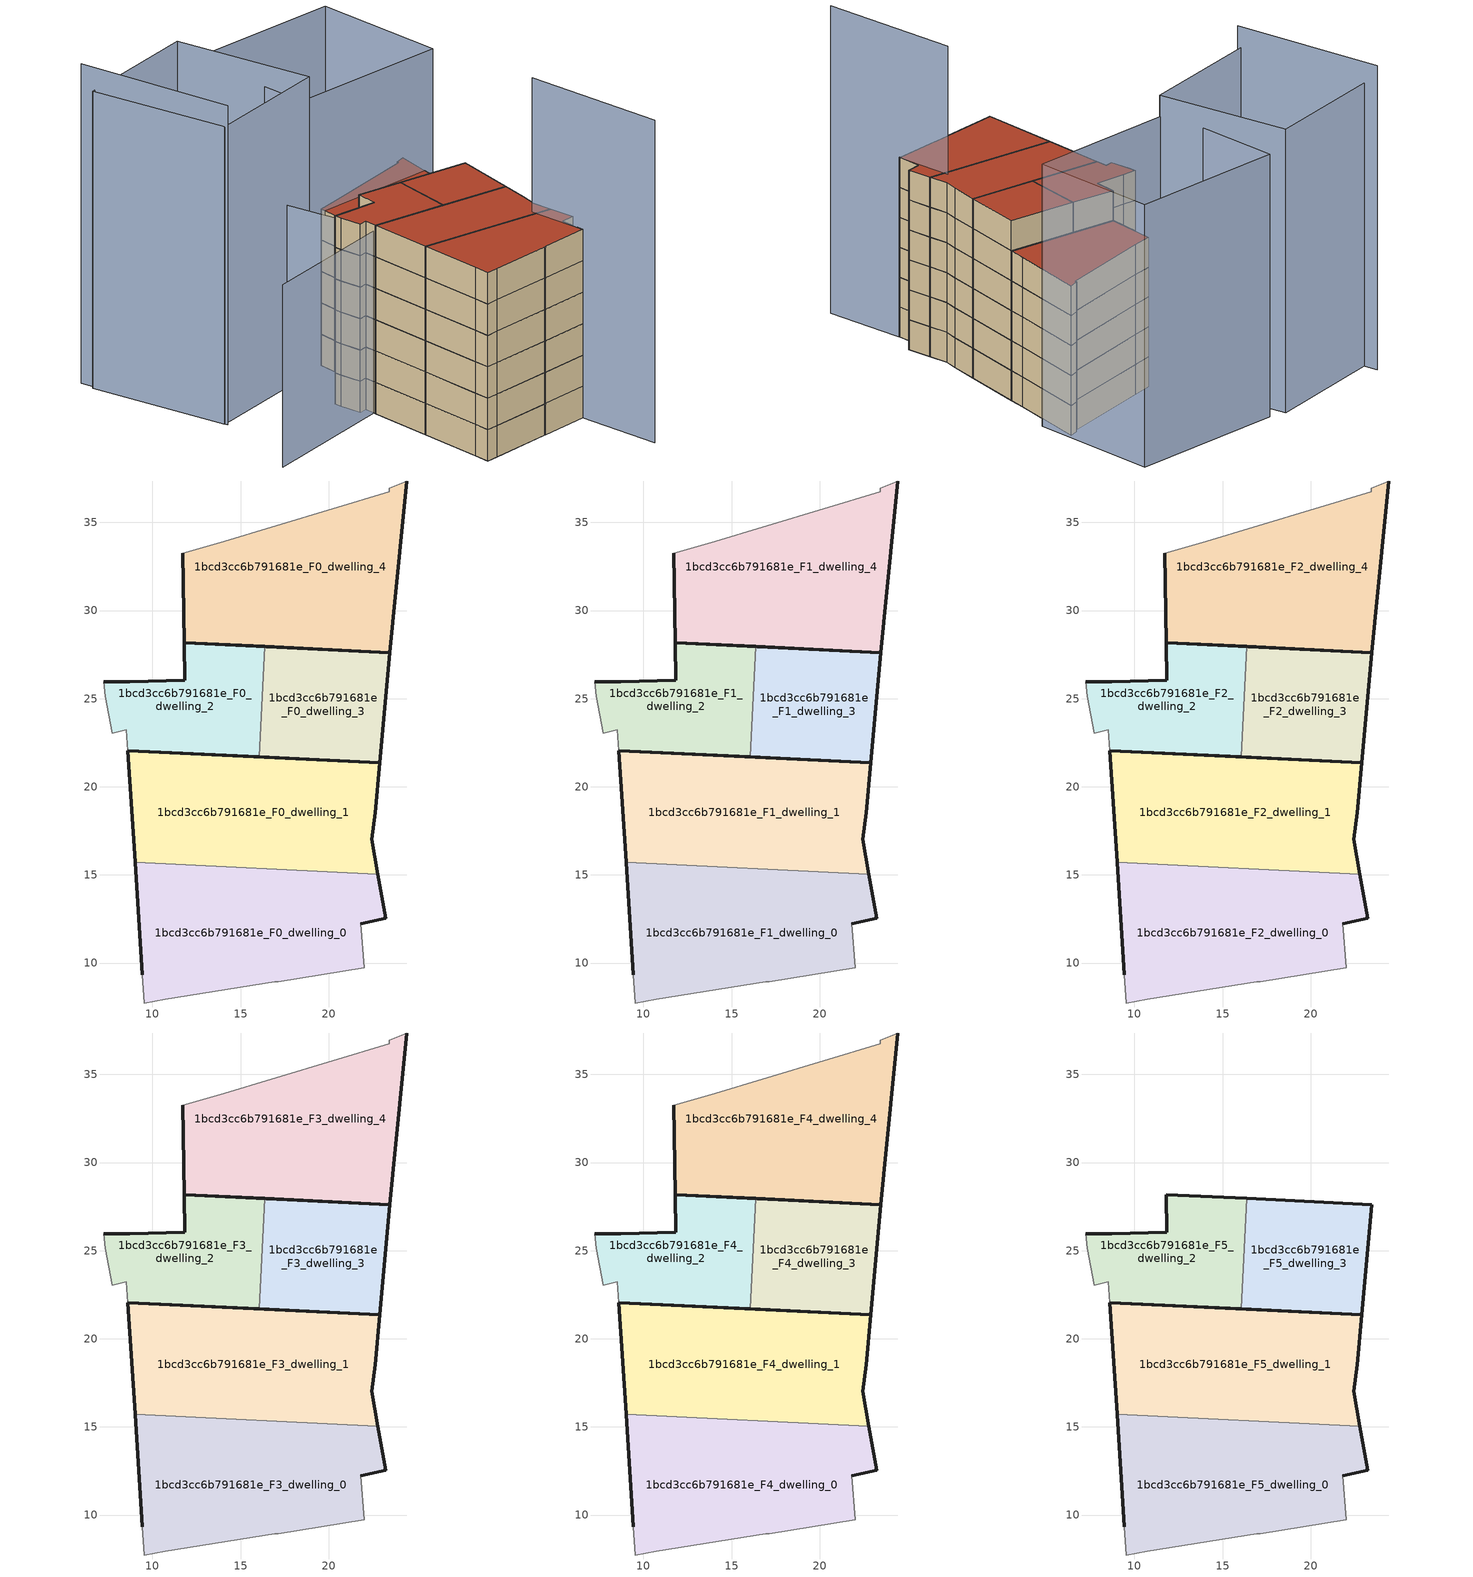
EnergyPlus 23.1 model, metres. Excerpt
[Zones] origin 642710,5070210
1bcd3cc6b791681e_F0_dwelling_0
 floor ground (EU_floor_Construction): 22.03,9.73 21.83,12.23 23.23,12.53 22.79,15.05 9.01,15.72 9.43,9.33 9.52,7.73 10.72,7.93 16.93,8.93 17.13,8.93 z0
 wall outside (EU_wall_Construction): 9.43,9.33 9.01,15.72 / 22.79,15.05 23.23,12.53 21.83,12.23 z0:3
 wall adiabatic (EU_wall_Construction): 21.83,12.23 22.03,9.73 17.13,8.93 16.93,8.93 10.72,7.93 9.52,7.73 9.43,9.33 z0:3
 wall to 1bcd3cc6b791681e_F0_dwelling_1 (EU_wall_Construction): 9.01,15.72 22.79,15.05 z0:3
1bcd3cc6b791681e_F0_dwelling_1
 floor ground (EU_floor_Construction): 22.79,15.05 22.44,17.04 22.64,18.54 22.9,21.36 8.6,22.06 9.01,15.72 z0
 wall outside (EU_wall_Construction): 9.01,15.72 8.6,22.06 22.9,21.36 22.64,18.54 22.44,17.04 22.79,15.05 z0:3
1bcd3cc6b791681e_F0_dwelling_2
 floor ground (EU_floor_Construction): 16.06,21.7 16.37,27.96 11.8,28.18 11.83,26.05 8.73,25.95 7.23,25.95 7.33,25.15 7.73,23.04 8.53,23.25 8.6,22.06 z0
 wall outside (EU_wall_Construction): 7.23,25.95 8.73,25.95 11.83,26.05 11.8,28.18 16.37,27.96 / 16.06,21.7 8.6,22.06 z0:3
 wall adiabatic (EU_wall_Construction): 8.6,22.06 8.53,23.25 7.73,23.04 7.33,25.15 7.23,25.95 z0:3
 wall to 1bcd3cc6b791681e_F0_dwelling_3 (EU_wall_Construction): 16.37,27.96 16.06,21.7 z0:3
1bcd3cc6b791681e_F0_dwelling_3
 floor ground (EU_floor_Construction): 22.9,21.36 23.48,27.62 16.37,27.96 16.06,21.7 z0
 wall outside (EU_wall_Construction): 16.37,27.96 23.48,27.62 22.9,21.36 16.06,21.7 z0:3
1bcd3cc6b791681e_F0_dwelling_4
 floor ground (EU_floor_Construction): 23.48,27.62 23.64,29.35 24.44,37.35 23.44,36.95 23.44,36.75 13.83,33.85 11.73,33.25 11.8,28.18 z0
 wall outside (EU_wall_Construction): 24.44,37.35 23.64,29.35 23.48,27.62 11.8,28.18 11.73,33.25 z0:3
 wall adiabatic (EU_wall_Construction): 11.73,33.25 13.83,33.85 23.44,36.75 23.44,36.95 24.44,37.35 z0:3
1bcd3cc6b791681e_F1_dwelling_0
 floor to 1bcd3cc6b791681e_F0_dwelling_0 (EU_floor_Construction): 22.03,9.73 21.83,12.23 23.23,12.53 22.79,15.05 9.01,15.72 9.42,9.33 9.52,7.73 10.72,7.93 16.93,8.93 17.13,8.93 z3
 wall outside (EU_wall_Construction): 9.43,9.33 9.01,15.72 / 22.79,15.05 23.23,12.53 21.83,12.23 z3:6
 wall adiabatic (EU_wall_Construction): 21.83,12.23 22.03,9.73 17.13,8.93 16.93,8.93 10.72,7.93 9.52,7.73 9.43,9.33 z3:6
 wall to 1bcd3cc6b791681e_F1_dwelling_1 (EU_wall_Construction): 9.01,15.72 22.79,15.05 z3:6
1bcd3cc6b791681e_F1_dwelling_1
 floor to 1bcd3cc6b791681e_F0_dwelling_1 (EU_floor_Construction): 22.79,15.05 22.44,17.04 22.64,18.54 22.9,21.36 8.6,22.06 9.01,15.72 z3
 wall outside (EU_wall_Construction): 9.01,15.72 8.6,22.06 22.9,21.36 22.64,18.54 22.44,17.04 22.79,15.05 z3:6
1bcd3cc6b791681e_F1_dwelling_2
 floor to 1bcd3cc6b791681e_F0_dwelling_2 (EU_floor_Construction): 16.06,21.7 16.37,27.96 11.8,28.18 11.83,26.05 8.73,25.95 7.23,25.95 7.33,25.15 7.73,23.04 8.53,23.25 8.6,22.06 z3
 wall outside (EU_wall_Construction): 7.23,25.95 8.73,25.95 11.83,26.05 11.8,28.18 16.37,27.96 / 16.06,21.7 8.6,22.06 z3:6
 wall adiabatic (EU_wall_Construction): 8.6,22.06 8.53,23.25 7.73,23.04 7.33,25.15 7.23,25.95 z3:6
 wall to 1bcd3cc6b791681e_F1_dwelling_3 (EU_wall_Construction): 16.37,27.96 16.06,21.7 z3:6
1bcd3cc6b791681e_F1_dwelling_3
 floor to 1bcd3cc6b791681e_F0_dwelling_3 (EU_floor_Construction): 22.9,21.36 23.48,27.62 16.37,27.96 16.06,21.7 z3
 wall outside (EU_wall_Construction): 16.37,27.96 23.48,27.62 22.9,21.36 16.06,21.7 z3:6
1bcd3cc6b791681e_F1_dwelling_4
 floor to 1bcd3cc6b791681e_F0_dwelling_4 (EU_floor_Construction): 23.48,27.62 23.64,29.35 24.44,37.35 23.44,36.95 23.44,36.75 13.83,33.85 11.73,33.25 11.8,28.18 z3
 wall outside (EU_wall_Construction): 24.44,37.35 23.64,29.35 23.48,27.62 11.8,28.18 11.73,33.25 z3:6
 wall adiabatic (EU_wall_Construction): 11.73,33.25 13.83,33.85 23.44,36.75 23.44,36.95 24.44,37.35 z3:6
1bcd3cc6b791681e_F2_dwelling_0
 floor to 1bcd3cc6b791681e_F1_dwelling_0 (EU_floor_Construction): 22.03,9.73 21.83,12.23 23.23,12.53 22.79,15.05 9.01,15.72 9.42,9.33 9.52,7.73 10.72,7.93 16.93,8.93 17.13,8.93 z6
 wall outside (EU_wall_Construction): 9.43,9.33 9.01,15.72 / 22.79,15.05 23.23,12.53 21.83,12.23 z6:9
 wall adiabatic (EU_wall_Construction): 21.83,12.23 22.03,9.73 17.13,8.93 16.93,8.93 10.72,7.93 9.52,7.73 9.43,9.33 z6:9
 wall to 1bcd3cc6b791681e_F2_dwelling_1 (EU_wall_Construction): 9.01,15.72 22.79,15.05 z6:9
1bcd3cc6b791681e_F2_dwelling_1
 floor to 1bcd3cc6b791681e_F1_dwelling_1 (EU_floor_Construction): 22.79,15.05 22.44,17.04 22.64,18.54 22.9,21.36 8.6,22.06 9.01,15.72 z6
 wall outside (EU_wall_Construction): 9.01,15.72 8.6,22.06 22.9,21.36 22.64,18.54 22.44,17.04 22.79,15.05 z6:9
1bcd3cc6b791681e_F2_dwelling_2
 floor to 1bcd3cc6b791681e_F1_dwelling_2 (EU_floor_Construction): 16.06,21.7 16.37,27.96 11.8,28.18 11.83,26.05 8.73,25.95 7.23,25.95 7.33,25.15 7.73,23.04 8.53,23.25 8.6,22.06 z6
 wall outside (EU_wall_Construction): 7.23,25.95 8.73,25.95 11.83,26.05 11.8,28.18 16.37,27.96 / 16.06,21.7 8.6,22.06 z6:9
 wall adiabatic (EU_wall_Construction): 8.6,22.06 8.53,23.25 7.73,23.04 7.33,25.15 7.23,25.95 z6:9
 wall to 1bcd3cc6b791681e_F2_dwelling_3 (EU_wall_Construction): 16.37,27.96 16.06,21.7 z6:9
1bcd3cc6b791681e_F2_dwelling_3
 floor to 1bcd3cc6b791681e_F1_dwelling_3 (EU_floor_Construction): 22.9,21.36 23.48,27.62 16.37,27.96 16.06,21.7 z6
 wall outside (EU_wall_Construction): 16.37,27.96 23.48,27.62 22.9,21.36 16.06,21.7 z6:9
1bcd3cc6b791681e_F2_dwelling_4
 floor to 1bcd3cc6b791681e_F1_dwelling_4 (EU_floor_Construction): 23.48,27.62 23.64,29.35 24.44,37.35 23.44,36.95 23.44,36.75 13.83,33.85 11.73,33.25 11.8,28.18 z6
 wall outside (EU_wall_Construction): 24.44,37.35 23.64,29.35 23.48,27.62 11.8,28.18 11.73,33.25 z6:9
 wall adiabatic (EU_wall_Construction): 11.73,33.25 13.83,33.85 23.44,36.75 23.44,36.95 24.44,37.35 z6:9
1bcd3cc6b791681e_F3_dwelling_0
 floor to 1bcd3cc6b791681e_F2_dwelling_0 (EU_floor_Construction): 22.03,9.73 21.83,12.23 23.23,12.53 22.79,15.05 9.01,15.72 9.42,9.33 9.52,7.73 10.72,7.93 16.93,8.93 17.13,8.93 z9
 wall outside (EU_wall_Construction): 9.43,9.33 9.01,15.72 / 22.79,15.05 23.23,12.53 21.83,12.23 z9:12
 wall adiabatic (EU_wall_Construction): 21.83,12.23 22.03,9.73 17.13,8.93 16.93,8.93 10.72,7.93 9.52,7.73 9.43,9.33 z9:12
 wall to 1bcd3cc6b791681e_F3_dwelling_1 (EU_wall_Construction): 9.01,15.72 22.79,15.05 z9:12
1bcd3cc6b791681e_F3_dwelling_1
 floor to 1bcd3cc6b791681e_F2_dwelling_1 (EU_floor_Construction): 22.79,15.05 22.44,17.04 22.64,18.54 22.9,21.36 8.6,22.06 9.01,15.72 z9
 wall outside (EU_wall_Construction): 9.01,15.72 8.6,22.06 22.9,21.36 22.64,18.54 22.44,17.04 22.79,15.05 z9:12
1bcd3cc6b791681e_F3_dwelling_2
 floor to 1bcd3cc6b791681e_F2_dwelling_2 (EU_floor_Construction): 16.06,21.7 16.37,27.96 11.8,28.18 11.83,26.05 8.73,25.95 7.23,25.95 7.33,25.15 7.73,23.04 8.53,23.25 8.6,22.06 z9
 wall outside (EU_wall_Construction): 7.23,25.95 8.73,25.95 11.83,26.05 11.8,28.18 16.37,27.96 / 16.06,21.7 8.6,22.06 z9:12
 wall adiabatic (EU_wall_Construction): 8.6,22.06 8.53,23.25 7.73,23.04 7.33,25.15 7.23,25.95 z9:12
 wall to 1bcd3cc6b791681e_F3_dwelling_3 (EU_wall_Construction): 16.37,27.96 16.06,21.7 z9:12
1bcd3cc6b791681e_F3_dwelling_3
 floor to 1bcd3cc6b791681e_F2_dwelling_3 (EU_floor_Construction): 22.9,21.36 23.48,27.62 16.37,27.96 16.06,21.7 z9
 wall outside (EU_wall_Construction): 16.37,27.96 23.48,27.62 22.9,21.36 16.06,21.7 z9:12
1bcd3cc6b791681e_F3_dwelling_4
 floor to 1bcd3cc6b791681e_F2_dwelling_4 (EU_floor_Construction): 23.48,27.62 23.64,29.35 24.44,37.35 23.44,36.95 23.44,36.75 13.83,33.85 11.73,33.25 11.8,28.18 z9
 wall outside (EU_wall_Construction): 24.44,37.35 23.64,29.35 23.48,27.62 11.8,28.18 11.73,33.25 z9:12
 wall adiabatic (EU_wall_Construction): 11.73,33.25 13.83,33.85 23.44,36.75 23.44,36.95 24.44,37.35 z9:12
1bcd3cc6b791681e_F4_dwelling_0
 floor to 1bcd3cc6b791681e_F3_dwelling_0 (EU_floor_Construction): 22.03,9.73 21.83,12.23 23.23,12.53 22.79,15.05 9.01,15.72 9.42,9.33 9.52,7.73 10.72,7.93 16.93,8.93 17.13,8.93 z12
 wall outside (EU_wall_Construction): 9.43,9.33 9.01,15.72 / 22.79,15.05 23.23,12.53 21.83,12.23 z12:15
 wall adiabatic (EU_wall_Construction): 21.83,12.23 22.03,9.73 17.13,8.93 16.93,8.93 10.72,7.93 9.52,7.73 9.43,9.33 z12:15
 wall to 1bcd3cc6b791681e_F4_dwelling_1 (EU_wall_Construction): 9.01,15.72 22.79,15.05 z12:15
1bcd3cc6b791681e_F4_dwelling_1
 floor to 1bcd3cc6b791681e_F3_dwelling_1 (EU_floor_Construction): 22.79,15.05 22.44,17.04 22.64,18.54 22.9,21.36 8.6,22.06 9.01,15.72 z12
 wall outside (EU_wall_Construction): 9.01,15.72 8.6,22.06 22.9,21.36 22.64,18.54 22.44,17.04 22.79,15.05 z12:15
1bcd3cc6b791681e_F4_dwelling_2
 floor to 1bcd3cc6b791681e_F3_dwelling_2 (EU_floor_Construction): 16.06,21.7 16.37,27.96 11.8,28.18 11.83,26.05 8.73,25.95 7.23,25.95 7.33,25.15 7.73,23.04 8.53,23.25 8.6,22.06 z12
 wall outside (EU_wall_Construction): 7.23,25.95 8.73,25.95 11.83,26.05 11.8,28.18 16.37,27.96 / 16.06,21.7 8.6,22.06 z12:15
 wall adiabatic (EU_wall_Construction): 8.6,22.06 8.53,23.25 7.73,23.04 7.33,25.15 7.23,25.95 z12:15
 wall to 1bcd3cc6b791681e_F4_dwelling_3 (EU_wall_Construction): 16.37,27.96 16.06,21.7 z12:15
1bcd3cc6b791681e_F4_dwelling_3
 floor to 1bcd3cc6b791681e_F3_dwelling_3 (EU_floor_Construction): 22.9,21.36 23.48,27.62 16.37,27.96 16.06,21.7 z12
 wall outside (EU_wall_Construction): 16.37,27.96 23.48,27.62 22.9,21.36 16.06,21.7 z12:15
1bcd3cc6b791681e_F4_dwelling_4
 floor to 1bcd3cc6b791681e_F3_dwelling_4 (EU_floor_Construction): 23.48,27.62 23.64,29.35 24.44,37.35 23.44,36.95 23.44,36.75 13.83,33.85 11.73,33.25 11.8,28.18 z12
 wall outside (EU_wall_Construction): 24.44,37.35 23.64,29.35 23.48,27.62 11.8,28.18 11.73,33.25 z12:15
 wall adiabatic (EU_wall_Construction): 11.73,33.25 13.83,33.85 23.44,36.75 23.44,36.95 24.44,37.35 z12:15
 roof outside (EU_roof_Construction): 24.44,37.35 23.64,29.35 23.48,27.62 11.8,28.18 11.73,33.25 13.83,33.85 23.44,36.75 23.44,36.95 z15
1bcd3cc6b791681e_F5_dwelling_0
 floor to 1bcd3cc6b791681e_F4_dwelling_0 (EU_floor_Construction): 22.03,9.73 21.83,12.23 23.23,12.53 22.79,15.05 9.01,15.72 9.42,9.33 9.52,7.73 10.72,7.93 16.93,8.93 17.13,8.93 z15
 wall outside (EU_wall_Construction): 9.43,9.33 9.01,15.72 / 22.79,15.05 23.23,12.53 21.83,12.23 z15:18
 wall adiabatic (EU_wall_Construction): 21.83,12.23 22.03,9.73 17.13,8.93 16.93,8.93 10.72,7.93 9.52,7.73 9.43,9.33 z15:18
 wall to 1bcd3cc6b791681e_F5_dwelling_1 (EU_wall_Construction): 9.01,15.72 22.79,15.05 z15:18
 roof outside (EU_roof_Construction): 22.79,15.05 23.23,12.53 21.83,12.23 22.03,9.73 17.13,8.93 16.93,8.93 10.72,7.93 9.52,7.73 9.43,9.33 9.01,15.72 z18
1bcd3cc6b791681e_F5_dwelling_1
 floor to 1bcd3cc6b791681e_F4_dwelling_1 (EU_floor_Construction): 22.79,15.05 22.44,17.04 22.64,18.54 22.9,21.36 8.6,22.06 9.01,15.72 z15
 wall outside (EU_wall_Construction): 9.01,15.72 8.6,22.06 22.9,21.36 22.64,18.54 22.44,17.04 22.79,15.05 z15:18
 roof outside (EU_roof_Construction): 22.9,21.36 22.64,18.54 22.44,17.04 22.79,15.05 9.01,15.72 8.6,22.06 z18
1bcd3cc6b791681e_F5_dwelling_2
 floor to 1bcd3cc6b791681e_F4_dwelling_2 (EU_floor_Construction): 16.06,21.7 16.37,27.96 11.8,28.18 11.83,26.05 8.73,25.95 7.23,25.95 7.33,25.15 7.73,23.04 8.53,23.25 8.6,22.06 z15
 wall outside (EU_wall_Construction): 7.23,25.95 8.73,25.95 11.83,26.05 11.8,28.18 16.37,27.96 / 16.06,21.7 8.6,22.06 z15:18
 wall adiabatic (EU_wall_Construction): 8.6,22.06 8.53,23.25 7.73,23.04 7.33,25.15 7.23,25.95 z15:18
 wall to 1bcd3cc6b791681e_F5_dwelling_3 (EU_wall_Construction): 16.37,27.96 16.06,21.7 z15:18
 roof outside (EU_roof_Construction): 16.37,27.96 16.06,21.7 8.6,22.06 8.53,23.25 7.73,23.04 7.33,25.15 7.23,25.95 8.73,25.95 11.83,26.05 11.8,28.18 z18
1bcd3cc6b791681e_F5_dwelling_3
 floor to 1bcd3cc6b791681e_F4_dwelling_3 (EU_floor_Construction): 22.9,21.36 23.48,27.62 16.37,27.96 16.06,21.7 z15
 wall outside (EU_wall_Construction): 16.37,27.96 23.48,27.62 22.9,21.36 16.06,21.7 z15:18
 roof outside (EU_roof_Construction): 23.48,27.62 22.9,21.36 16.06,21.7 16.37,27.96 z18
shading: 21.08,15.55 23.38,1.51 z0:30.8; 6.33,31.65 9.05,22.41 / 9.05,22.41 -5.1,18.24 z0:17.4; -6.91,43.68 -2.89,28.41 z0:30.5; -2.98,28.75 -6.88,42.16 / -6.88,42.16 5.87,45.87 / 5.87,45.87 9.77,32.46 / 9.77,32.46 -2.98,28.75 z0:28.4; 7.59,45.68 23.84,47.26 / 23.84,47.26 25.13,34.01 / 25.13,34.01 8.88,32.44 / 8.88,32.44 7.59,45.68 z0:26.3
[Building]
EU S2 Campaign: North Axis=0; Terrain=City; Solar Distribution=FullExterior
[Site:Location]
Lyon-Bron: Latitude=45.75; Longitude=5; Time Zone=1; Elevation=198
[SizingPeriod:WeatherFileDays]
AnnualSizingPeriod: Begin Month=1; Begin Day of Month=1; End Month=12; End Day of Month=31; Day of Week for Start Day=Monday; Use Weather File Daylight Saving Period=No; Use Weather File Rain and Snow Indicators=No
[MATERIAL]
EU_InternalMass_Material: Roughness=MediumRough; Thickness=0.1; Conductivity=1; Density=1800; Specific Heat=900; Thermal Absorptance=0.9; Solar Absorptance=0.7; Visible Absorptance=0.7
[MATERIAL:NOMASS] Roughness=MediumRough; Thermal Absorptance=0.9; Solar Absorptance=0.7; Visible Absorptance=0.7
Name | Thermal Resistance
EU_wall_NoMass | 0.776494
EU_roof_NoMass | 0.486893
EU_floor_NoMass | 0.421597
[CONSTRUCTION]
EU_wall_Construction: EU_wall_NoMass
EU_roof_Construction: EU_roof_NoMass
EU_floor_Construction: EU_floor_NoMass
EU_InternalMass_Construction: EU_InternalMass_Material
[ZONE] Type=1; Multiplier=1; Ceiling Height=autocalculate; Floor Area=autocalculate; Part of Total Floor Area=Yes
Name | Volume
1bcd3cc6b791681e_F0_dwelling_0; 1bcd3cc6b791681e_F1_dwelling_0; 1bcd3cc6b791681e_F2_dwelling_0; 1bcd3cc6b791681e_F3_dwelling_0; 1bcd3cc6b791681e_F4_dwelling_0; 1bcd3cc6b791681e_F5_dwelling_0 | 262.782
1bcd3cc6b791681e_F0_dwelling_1 | 262.755
1bcd3cc6b791681e_F1_dwelling_1; 1bcd3cc6b791681e_F2_dwelling_1; 1bcd3cc6b791681e_F3_dwelling_1; 1bcd3cc6b791681e_F4_dwelling_1; 1bcd3cc6b791681e_F5_dwelling_1 | 262.754
1bcd3cc6b791681e_F0_dwelling_2; 1bcd3cc6b791681e_F1_dwelling_2; 1bcd3cc6b791681e_F2_dwelling_2; 1bcd3cc6b791681e_F3_dwelling_2; 1bcd3cc6b791681e_F4_dwelling_2; 1bcd3cc6b791681e_F5_dwelling_2 | 131.407
1bcd3cc6b791681e_F0_dwelling_3; 1bcd3cc6b791681e_F1_dwelling_3; 1bcd3cc6b791681e_F2_dwelling_3; 1bcd3cc6b791681e_F3_dwelling_3; 1bcd3cc6b791681e_F4_dwelling_3; 1bcd3cc6b791681e_F5_dwelling_3 | 131.394
1bcd3cc6b791681e_F0_dwelling_4; 1bcd3cc6b791681e_F1_dwelling_4; 1bcd3cc6b791681e_F2_dwelling_4; 1bcd3cc6b791681e_F3_dwelling_4; 1bcd3cc6b791681e_F4_dwelling_4 | 262.761
[INTERNALMASS] Construction=EU_InternalMass_Construction
Name | Zone or ZoneList | Surface Area
1bcd3cc6b791681e_F0_dwelling_0_EU_InternalMass | 1bcd3cc6b791681e_F0_dwelling_0 | 87.594
1bcd3cc6b791681e_F0_dwelling_1_EU_InternalMass | 1bcd3cc6b791681e_F0_dwelling_1 | 87.5847
1bcd3cc6b791681e_F0_dwelling_2_EU_InternalMass | 1bcd3cc6b791681e_F0_dwelling_2 | 43.8026
1bcd3cc6b791681e_F0_dwelling_3_EU_InternalMass | 1bcd3cc6b791681e_F0_dwelling_3 | 43.7979
1bcd3cc6b791681e_F0_dwelling_4_EU_InternalMass | 1bcd3cc6b791681e_F0_dwelling_4 | 87.5867
1bcd3cc6b791681e_F1_dwelling_0_EU_InternalMass | 1bcd3cc6b791681e_F1_dwelling_0 | 87.594
1bcd3cc6b791681e_F1_dwelling_1_EU_InternalMass | 1bcd3cc6b791681e_F1_dwelling_1 | 87.5847
1bcd3cc6b791681e_F1_dwelling_2_EU_InternalMass | 1bcd3cc6b791681e_F1_dwelling_2 | 43.8026
1bcd3cc6b791681e_F1_dwelling_3_EU_InternalMass | 1bcd3cc6b791681e_F1_dwelling_3 | 43.7979
1bcd3cc6b791681e_F1_dwelling_4_EU_InternalMass | 1bcd3cc6b791681e_F1_dwelling_4 | 87.5867
1bcd3cc6b791681e_F2_dwelling_0_EU_InternalMass | 1bcd3cc6b791681e_F2_dwelling_0 | 87.594
1bcd3cc6b791681e_F2_dwelling_1_EU_InternalMass | 1bcd3cc6b791681e_F2_dwelling_1 | 87.5847
1bcd3cc6b791681e_F2_dwelling_2_EU_InternalMass | 1bcd3cc6b791681e_F2_dwelling_2 | 43.8026
1bcd3cc6b791681e_F2_dwelling_3_EU_InternalMass | 1bcd3cc6b791681e_F2_dwelling_3 | 43.7979
1bcd3cc6b791681e_F2_dwelling_4_EU_InternalMass | 1bcd3cc6b791681e_F2_dwelling_4 | 87.5867
1bcd3cc6b791681e_F3_dwelling_0_EU_InternalMass | 1bcd3cc6b791681e_F3_dwelling_0 | 87.594
1bcd3cc6b791681e_F3_dwelling_1_EU_InternalMass | 1bcd3cc6b791681e_F3_dwelling_1 | 87.5847
1bcd3cc6b791681e_F3_dwelling_2_EU_InternalMass | 1bcd3cc6b791681e_F3_dwelling_2 | 43.8026
1bcd3cc6b791681e_F3_dwelling_3_EU_InternalMass | 1bcd3cc6b791681e_F3_dwelling_3 | 43.7979
1bcd3cc6b791681e_F3_dwelling_4_EU_InternalMass | 1bcd3cc6b791681e_F3_dwelling_4 | 87.5867
1bcd3cc6b791681e_F4_dwelling_0_EU_InternalMass | 1bcd3cc6b791681e_F4_dwelling_0 | 87.594
1bcd3cc6b791681e_F4_dwelling_1_EU_InternalMass | 1bcd3cc6b791681e_F4_dwelling_1 | 87.5847
1bcd3cc6b791681e_F4_dwelling_2_EU_InternalMass | 1bcd3cc6b791681e_F4_dwelling_2 | 43.8026
1bcd3cc6b791681e_F4_dwelling_3_EU_InternalMass | 1bcd3cc6b791681e_F4_dwelling_3 | 43.7979
1bcd3cc6b791681e_F4_dwelling_4_EU_InternalMass | 1bcd3cc6b791681e_F4_dwelling_4 | 87.5867
1bcd3cc6b791681e_F5_dwelling_0_EU_InternalMass | 1bcd3cc6b791681e_F5_dwelling_0 | 87.597
1bcd3cc6b791681e_F5_dwelling_1_EU_InternalMass | 1bcd3cc6b791681e_F5_dwelling_1 | 87.5858
1bcd3cc6b791681e_F5_dwelling_2_EU_InternalMass | 1bcd3cc6b791681e_F5_dwelling_2 | 87.5901
1bcd3cc6b791681e_F5_dwelling_3_EU_InternalMass | 1bcd3cc6b791681e_F5_dwelling_3 | 87.5976
[OTHEREQUIPMENT] Fuel Type=Electricity; Design Level Calculation Method=Watts/Area; Power per Zone Floor Area=1; Fraction Latent=0; Fraction Radiant=0; Fraction Lost=0; Carbon Dioxide Generation Rate=0; EndUse Subcategory=EU_Step8_InternalGains
Name | Zone or ZoneList or Space or SpaceList | Schedule
EU_Step8_InternalGain_1bcd3cc6b791681e_F0_dwelling_0_f000 | 1bcd3cc6b791681e_F0_dwelling_0 | EU_Step8_GainSchedule_1bcd3cc6b791681e_F0_dwelling_0_f000
EU_Step8_InternalGain_1bcd3cc6b791681e_F0_dwelling_1_f000 | 1bcd3cc6b791681e_F0_dwelling_1 | EU_Step8_GainSchedule_1bcd3cc6b791681e_F0_dwelling_1_f000
EU_Step8_InternalGain_1bcd3cc6b791681e_F0_dwelling_2_f000 | 1bcd3cc6b791681e_F0_dwelling_2 | EU_Step8_GainSchedule_1bcd3cc6b791681e_F0_dwelling_2_f000
EU_Step8_InternalGain_1bcd3cc6b791681e_F0_dwelling_3_f000 | 1bcd3cc6b791681e_F0_dwelling_3 | EU_Step8_GainSchedule_1bcd3cc6b791681e_F0_dwelling_3_f000
EU_Step8_InternalGain_1bcd3cc6b791681e_F0_dwelling_4_f000 | 1bcd3cc6b791681e_F0_dwelling_4 | EU_Step8_GainSchedule_1bcd3cc6b791681e_F0_dwelling_4_f000
EU_Step8_InternalGain_1bcd3cc6b791681e_F1_dwelling_0_f000 | 1bcd3cc6b791681e_F1_dwelling_0 | EU_Step8_GainSchedule_1bcd3cc6b791681e_F1_dwelling_0_f000
EU_Step8_InternalGain_1bcd3cc6b791681e_F1_dwelling_1_f000 | 1bcd3cc6b791681e_F1_dwelling_1 | EU_Step8_GainSchedule_1bcd3cc6b791681e_F1_dwelling_1_f000
EU_Step8_InternalGain_1bcd3cc6b791681e_F1_dwelling_2_f000 | 1bcd3cc6b791681e_F1_dwelling_2 | EU_Step8_GainSchedule_1bcd3cc6b791681e_F1_dwelling_2_f000
EU_Step8_InternalGain_1bcd3cc6b791681e_F1_dwelling_3_f000 | 1bcd3cc6b791681e_F1_dwelling_3 | EU_Step8_GainSchedule_1bcd3cc6b791681e_F1_dwelling_3_f000
EU_Step8_InternalGain_1bcd3cc6b791681e_F1_dwelling_4_f000 | 1bcd3cc6b791681e_F1_dwelling_4 | EU_Step8_GainSchedule_1bcd3cc6b791681e_F1_dwelling_4_f000
EU_Step8_InternalGain_1bcd3cc6b791681e_F2_dwelling_0_f000 | 1bcd3cc6b791681e_F2_dwelling_0 | EU_Step8_GainSchedule_1bcd3cc6b791681e_F2_dwelling_0_f000
EU_Step8_InternalGain_1bcd3cc6b791681e_F2_dwelling_1_f000 | 1bcd3cc6b791681e_F2_dwelling_1 | EU_Step8_GainSchedule_1bcd3cc6b791681e_F2_dwelling_1_f000
EU_Step8_InternalGain_1bcd3cc6b791681e_F2_dwelling_2_f000 | 1bcd3cc6b791681e_F2_dwelling_2 | EU_Step8_GainSchedule_1bcd3cc6b791681e_F2_dwelling_2_f000
EU_Step8_InternalGain_1bcd3cc6b791681e_F2_dwelling_3_f000 | 1bcd3cc6b791681e_F2_dwelling_3 | EU_Step8_GainSchedule_1bcd3cc6b791681e_F2_dwelling_3_f000
EU_Step8_InternalGain_1bcd3cc6b791681e_F2_dwelling_4_f000 | 1bcd3cc6b791681e_F2_dwelling_4 | EU_Step8_GainSchedule_1bcd3cc6b791681e_F2_dwelling_4_f000
EU_Step8_InternalGain_1bcd3cc6b791681e_F3_dwelling_0_f000 | 1bcd3cc6b791681e_F3_dwelling_0 | EU_Step8_GainSchedule_1bcd3cc6b791681e_F3_dwelling_0_f000
EU_Step8_InternalGain_1bcd3cc6b791681e_F3_dwelling_1_f000 | 1bcd3cc6b791681e_F3_dwelling_1 | EU_Step8_GainSchedule_1bcd3cc6b791681e_F3_dwelling_1_f000
EU_Step8_InternalGain_1bcd3cc6b791681e_F3_dwelling_2_f000 | 1bcd3cc6b791681e_F3_dwelling_2 | EU_Step8_GainSchedule_1bcd3cc6b791681e_F3_dwelling_2_f000
EU_Step8_InternalGain_1bcd3cc6b791681e_F3_dwelling_3_f000 | 1bcd3cc6b791681e_F3_dwelling_3 | EU_Step8_GainSchedule_1bcd3cc6b791681e_F3_dwelling_3_f000
EU_Step8_InternalGain_1bcd3cc6b791681e_F3_dwelling_4_f000 | 1bcd3cc6b791681e_F3_dwelling_4 | EU_Step8_GainSchedule_1bcd3cc6b791681e_F3_dwelling_4_f000
EU_Step8_InternalGain_1bcd3cc6b791681e_F4_dwelling_0_f000 | 1bcd3cc6b791681e_F4_dwelling_0 | EU_Step8_GainSchedule_1bcd3cc6b791681e_F4_dwelling_0_f000
EU_Step8_InternalGain_1bcd3cc6b791681e_F4_dwelling_1_f000 | 1bcd3cc6b791681e_F4_dwelling_1 | EU_Step8_GainSchedule_1bcd3cc6b791681e_F4_dwelling_1_f000
EU_Step8_InternalGain_1bcd3cc6b791681e_F4_dwelling_2_f000 | 1bcd3cc6b791681e_F4_dwelling_2 | EU_Step8_GainSchedule_1bcd3cc6b791681e_F4_dwelling_2_f000
EU_Step8_InternalGain_1bcd3cc6b791681e_F4_dwelling_3_f000 | 1bcd3cc6b791681e_F4_dwelling_3 | EU_Step8_GainSchedule_1bcd3cc6b791681e_F4_dwelling_3_f000
EU_Step8_InternalGain_1bcd3cc6b791681e_F4_dwelling_4_f000 | 1bcd3cc6b791681e_F4_dwelling_4 | EU_Step8_GainSchedule_1bcd3cc6b791681e_F4_dwelling_4_f000
EU_Step8_InternalGain_1bcd3cc6b791681e_F5_dwelling_0_f000 | 1bcd3cc6b791681e_F5_dwelling_0 | EU_Step8_GainSchedule_1bcd3cc6b791681e_F5_dwelling_0_f000
EU_Step8_InternalGain_1bcd3cc6b791681e_F5_dwelling_1_f000 | 1bcd3cc6b791681e_F5_dwelling_1 | EU_Step8_GainSchedule_1bcd3cc6b791681e_F5_dwelling_1_f000
EU_Step8_InternalGain_1bcd3cc6b791681e_F5_dwelling_2_f000 | 1bcd3cc6b791681e_F5_dwelling_2 | EU_Step8_GainSchedule_1bcd3cc6b791681e_F5_dwelling_2_f000
EU_Step8_InternalGain_1bcd3cc6b791681e_F5_dwelling_3_f000 | 1bcd3cc6b791681e_F5_dwelling_3 | EU_Step8_GainSchedule_1bcd3cc6b791681e_F5_dwelling_3_f000
[ZONEVENTILATION:DESIGNFLOWRATE] Schedule=EU_AlwaysOn; Design Flow Rate Calculation Method=AirChanges/Hour; Air Changes per Hour=0.693814; Ventilation Type=Natural; Fan Pressure Rise=0; Fan Total Efficiency=1; Constant Term Coefficient=1; Temperature Term Coefficient=0; Velocity Term Coefficient=0; Velocity Squared Term Coefficient=0; Minimum Indoor Temperature=-100; Maximum Indoor Temperature=100; Delta Temperature=-100; Minimum Outdoor Temperature=-100; Maximum Outdoor Temperature=100; Maximum Wind Speed=40
Name | Zone or ZoneList or Space or SpaceList
EU_ConstantAir_1bcd3cc6b791681e_F0_dwelling_0 | 1bcd3cc6b791681e_F0_dwelling_0
EU_ConstantAir_1bcd3cc6b791681e_F0_dwelling_1 | 1bcd3cc6b791681e_F0_dwelling_1
EU_ConstantAir_1bcd3cc6b791681e_F0_dwelling_2 | 1bcd3cc6b791681e_F0_dwelling_2
EU_ConstantAir_1bcd3cc6b791681e_F0_dwelling_3 | 1bcd3cc6b791681e_F0_dwelling_3
EU_ConstantAir_1bcd3cc6b791681e_F0_dwelling_4 | 1bcd3cc6b791681e_F0_dwelling_4
EU_ConstantAir_1bcd3cc6b791681e_F1_dwelling_0 | 1bcd3cc6b791681e_F1_dwelling_0
EU_ConstantAir_1bcd3cc6b791681e_F1_dwelling_1 | 1bcd3cc6b791681e_F1_dwelling_1
EU_ConstantAir_1bcd3cc6b791681e_F1_dwelling_2 | 1bcd3cc6b791681e_F1_dwelling_2
EU_ConstantAir_1bcd3cc6b791681e_F1_dwelling_3 | 1bcd3cc6b791681e_F1_dwelling_3
EU_ConstantAir_1bcd3cc6b791681e_F1_dwelling_4 | 1bcd3cc6b791681e_F1_dwelling_4
EU_ConstantAir_1bcd3cc6b791681e_F2_dwelling_0 | 1bcd3cc6b791681e_F2_dwelling_0
EU_ConstantAir_1bcd3cc6b791681e_F2_dwelling_1 | 1bcd3cc6b791681e_F2_dwelling_1
EU_ConstantAir_1bcd3cc6b791681e_F2_dwelling_2 | 1bcd3cc6b791681e_F2_dwelling_2
EU_ConstantAir_1bcd3cc6b791681e_F2_dwelling_3 | 1bcd3cc6b791681e_F2_dwelling_3
EU_ConstantAir_1bcd3cc6b791681e_F2_dwelling_4 | 1bcd3cc6b791681e_F2_dwelling_4
EU_ConstantAir_1bcd3cc6b791681e_F3_dwelling_0 | 1bcd3cc6b791681e_F3_dwelling_0
EU_ConstantAir_1bcd3cc6b791681e_F3_dwelling_1 | 1bcd3cc6b791681e_F3_dwelling_1
EU_ConstantAir_1bcd3cc6b791681e_F3_dwelling_2 | 1bcd3cc6b791681e_F3_dwelling_2
EU_ConstantAir_1bcd3cc6b791681e_F3_dwelling_3 | 1bcd3cc6b791681e_F3_dwelling_3
EU_ConstantAir_1bcd3cc6b791681e_F3_dwelling_4 | 1bcd3cc6b791681e_F3_dwelling_4
EU_ConstantAir_1bcd3cc6b791681e_F4_dwelling_0 | 1bcd3cc6b791681e_F4_dwelling_0
EU_ConstantAir_1bcd3cc6b791681e_F4_dwelling_1 | 1bcd3cc6b791681e_F4_dwelling_1
EU_ConstantAir_1bcd3cc6b791681e_F4_dwelling_2 | 1bcd3cc6b791681e_F4_dwelling_2
EU_ConstantAir_1bcd3cc6b791681e_F4_dwelling_3 | 1bcd3cc6b791681e_F4_dwelling_3
EU_ConstantAir_1bcd3cc6b791681e_F4_dwelling_4 | 1bcd3cc6b791681e_F4_dwelling_4
EU_ConstantAir_1bcd3cc6b791681e_F5_dwelling_0 | 1bcd3cc6b791681e_F5_dwelling_0
EU_ConstantAir_1bcd3cc6b791681e_F5_dwelling_1 | 1bcd3cc6b791681e_F5_dwelling_1
EU_ConstantAir_1bcd3cc6b791681e_F5_dwelling_2 | 1bcd3cc6b791681e_F5_dwelling_2
EU_ConstantAir_1bcd3cc6b791681e_F5_dwelling_3 | 1bcd3cc6b791681e_F5_dwelling_3
[HVACTEMPLATE:THERMOSTAT] Constant Heating Setpoint=20; Constant Cooling Setpoint=50
EU_HeatOnly_1bcd3cc6b791681e_F0_dwelling_0; EU_HeatOnly_1bcd3cc6b791681e_F0_dwelling_1; EU_HeatOnly_1bcd3cc6b791681e_F0_dwelling_2; EU_HeatOnly_1bcd3cc6b791681e_F0_dwelling_3; EU_HeatOnly_1bcd3cc6b791681e_F0_dwelling_4; EU_HeatOnly_1bcd3cc6b791681e_F1_dwelling_0; EU_HeatOnly_1bcd3cc6b791681e_F1_dwelling_1; EU_HeatOnly_1bcd3cc6b791681e_F1_dwelling_2; EU_HeatOnly_1bcd3cc6b791681e_F1_dwelling_3; EU_HeatOnly_1bcd3cc6b791681e_F1_dwelling_4; EU_HeatOnly_1bcd3cc6b791681e_F2_dwelling_0; EU_HeatOnly_1bcd3cc6b791681e_F2_dwelling_1; EU_HeatOnly_1bcd3cc6b791681e_F2_dwelling_2; EU_HeatOnly_1bcd3cc6b791681e_F2_dwelling_3; EU_HeatOnly_1bcd3cc6b791681e_F2_dwelling_4; EU_HeatOnly_1bcd3cc6b791681e_F3_dwelling_0; EU_HeatOnly_1bcd3cc6b791681e_F3_dwelling_1; EU_HeatOnly_1bcd3cc6b791681e_F3_dwelling_2; EU_HeatOnly_1bcd3cc6b791681e_F3_dwelling_3; EU_HeatOnly_1bcd3cc6b791681e_F3_dwelling_4; EU_HeatOnly_1bcd3cc6b791681e_F4_dwelling_0; EU_HeatOnly_1bcd3cc6b791681e_F4_dwelling_1; EU_HeatOnly_1bcd3cc6b791681e_F4_dwelling_2; EU_HeatOnly_1bcd3cc6b791681e_F4_dwelling_3; EU_HeatOnly_1bcd3cc6b791681e_F4_dwelling_4; EU_HeatOnly_1bcd3cc6b791681e_F5_dwelling_0; EU_HeatOnly_1bcd3cc6b791681e_F5_dwelling_1; EU_HeatOnly_1bcd3cc6b791681e_F5_dwelling_2; EU_HeatOnly_1bcd3cc6b791681e_F5_dwelling_3
[HVACTEMPLATE:ZONE:IDEALLOADSAIRSYSTEM] System Availability Schedule=EU_AlwaysOn; Maximum Heating Supply Air Temperature=50; Minimum Cooling Supply Air Temperature=13; Maximum Heating Supply Air Humidity Ratio=0.0156; Minimum Cooling Supply Air Humidity Ratio=0.0077; Heating Limit=NoLimit; Cooling Limit=NoLimit; Heating Availability Schedule=EU_AlwaysOn; Cooling Availability Schedule=EU_CoolingOff; Dehumidification Control Type=ConstantSensibleHeatRatio; Cooling Sensible Heat Ratio=0.7; Dehumidification Setpoint=60; Humidification Control Type=None; Humidification Setpoint=30; Outdoor Air Method=None; Outdoor Air Flow Rate per Person=0.00944; Outdoor Air Flow Rate per Zone Floor Area=0; Outdoor Air Flow Rate per Zone=0; Demand Controlled Ventilation Type=None; Outdoor Air Economizer Type=NoEconomizer; Heat Recovery Type=None; Sensible Heat Recovery Effectiveness=0.7; Latent Heat Recovery Effectiveness=0.65
Name | Template Thermostat
1bcd3cc6b791681e_F0_dwelling_0 | EU_HeatOnly_1bcd3cc6b791681e_F0_dwelling_0
1bcd3cc6b791681e_F0_dwelling_1 | EU_HeatOnly_1bcd3cc6b791681e_F0_dwelling_1
1bcd3cc6b791681e_F0_dwelling_2 | EU_HeatOnly_1bcd3cc6b791681e_F0_dwelling_2
1bcd3cc6b791681e_F0_dwelling_3 | EU_HeatOnly_1bcd3cc6b791681e_F0_dwelling_3
1bcd3cc6b791681e_F0_dwelling_4 | EU_HeatOnly_1bcd3cc6b791681e_F0_dwelling_4
1bcd3cc6b791681e_F1_dwelling_0 | EU_HeatOnly_1bcd3cc6b791681e_F1_dwelling_0
1bcd3cc6b791681e_F1_dwelling_1 | EU_HeatOnly_1bcd3cc6b791681e_F1_dwelling_1
1bcd3cc6b791681e_F1_dwelling_2 | EU_HeatOnly_1bcd3cc6b791681e_F1_dwelling_2
1bcd3cc6b791681e_F1_dwelling_3 | EU_HeatOnly_1bcd3cc6b791681e_F1_dwelling_3
1bcd3cc6b791681e_F1_dwelling_4 | EU_HeatOnly_1bcd3cc6b791681e_F1_dwelling_4
1bcd3cc6b791681e_F2_dwelling_0 | EU_HeatOnly_1bcd3cc6b791681e_F2_dwelling_0
1bcd3cc6b791681e_F2_dwelling_1 | EU_HeatOnly_1bcd3cc6b791681e_F2_dwelling_1
1bcd3cc6b791681e_F2_dwelling_2 | EU_HeatOnly_1bcd3cc6b791681e_F2_dwelling_2
1bcd3cc6b791681e_F2_dwelling_3 | EU_HeatOnly_1bcd3cc6b791681e_F2_dwelling_3
1bcd3cc6b791681e_F2_dwelling_4 | EU_HeatOnly_1bcd3cc6b791681e_F2_dwelling_4
1bcd3cc6b791681e_F3_dwelling_0 | EU_HeatOnly_1bcd3cc6b791681e_F3_dwelling_0
1bcd3cc6b791681e_F3_dwelling_1 | EU_HeatOnly_1bcd3cc6b791681e_F3_dwelling_1
1bcd3cc6b791681e_F3_dwelling_2 | EU_HeatOnly_1bcd3cc6b791681e_F3_dwelling_2
1bcd3cc6b791681e_F3_dwelling_3 | EU_HeatOnly_1bcd3cc6b791681e_F3_dwelling_3
1bcd3cc6b791681e_F3_dwelling_4 | EU_HeatOnly_1bcd3cc6b791681e_F3_dwelling_4
1bcd3cc6b791681e_F4_dwelling_0 | EU_HeatOnly_1bcd3cc6b791681e_F4_dwelling_0
1bcd3cc6b791681e_F4_dwelling_1 | EU_HeatOnly_1bcd3cc6b791681e_F4_dwelling_1
1bcd3cc6b791681e_F4_dwelling_2 | EU_HeatOnly_1bcd3cc6b791681e_F4_dwelling_2
1bcd3cc6b791681e_F4_dwelling_3 | EU_HeatOnly_1bcd3cc6b791681e_F4_dwelling_3
1bcd3cc6b791681e_F4_dwelling_4 | EU_HeatOnly_1bcd3cc6b791681e_F4_dwelling_4
1bcd3cc6b791681e_F5_dwelling_0 | EU_HeatOnly_1bcd3cc6b791681e_F5_dwelling_0
1bcd3cc6b791681e_F5_dwelling_1 | EU_HeatOnly_1bcd3cc6b791681e_F5_dwelling_1
1bcd3cc6b791681e_F5_dwelling_2 | EU_HeatOnly_1bcd3cc6b791681e_F5_dwelling_2
1bcd3cc6b791681e_F5_dwelling_3 | EU_HeatOnly_1bcd3cc6b791681e_F5_dwelling_3
[SIZING:ZONE] Zone Cooling Design Supply Air Temperature Input Method=SupplyAirTemperature; Zone Cooling Design Supply Air Temperature=13; Zone Heating Design Supply Air Temperature Input Method=SupplyAirTemperature; Zone Heating Design Supply Air Temperature=50; Zone Cooling Design Supply Air Humidity Ratio=0.008; Zone Heating Design Supply Air Humidity Ratio=0.008; Cooling Design Air Flow Method=DesignDay; Cooling Design Air Flow Rate=0; Cooling Minimum Air Flow per Zone Floor Area=0.000762; Cooling Minimum Air Flow=0; Cooling Minimum Air Flow Fraction=0.2; Heating Design Air Flow Method=DesignDay; Heating Design Air Flow Rate=0; Heating Maximum Air Flow per Zone Floor Area=0.002032; Heating Maximum Air Flow=0.141576; Heating Maximum Air Flow Fraction=0.3; Account for Dedicated Outdoor Air System=No; Dedicated Outdoor Air System Control Strategy=NeutralSupplyAir; Dedicated Outdoor Air Low Setpoint Temperature for Design=autosize; Dedicated Outdoor Air High Setpoint Temperature for Design=autosize; Zone Load Sizing Method=Sensible Load Only No Latent Load; Zone Latent Cooling Design Supply Air Humidity Ratio Input Method=HumidityRatioDifference; Zone Cooling Design Supply Air Humidity Ratio Difference=0.005; Zone Latent Heating Design Supply Air Humidity Ratio Input Method=HumidityRatioDifference; Zone Humidification Design Supply Air Humidity Ratio Difference=0.005
1bcd3cc6b791681e_F0_dwelling_0; 1bcd3cc6b791681e_F0_dwelling_1; 1bcd3cc6b791681e_F0_dwelling_2; 1bcd3cc6b791681e_F0_dwelling_3; 1bcd3cc6b791681e_F0_dwelling_4; 1bcd3cc6b791681e_F1_dwelling_0; 1bcd3cc6b791681e_F1_dwelling_1; 1bcd3cc6b791681e_F1_dwelling_2; 1bcd3cc6b791681e_F1_dwelling_3; 1bcd3cc6b791681e_F1_dwelling_4; 1bcd3cc6b791681e_F2_dwelling_0; 1bcd3cc6b791681e_F2_dwelling_1; 1bcd3cc6b791681e_F2_dwelling_2; 1bcd3cc6b791681e_F2_dwelling_3; 1bcd3cc6b791681e_F2_dwelling_4; 1bcd3cc6b791681e_F3_dwelling_0; 1bcd3cc6b791681e_F3_dwelling_1; 1bcd3cc6b791681e_F3_dwelling_2; 1bcd3cc6b791681e_F3_dwelling_3; 1bcd3cc6b791681e_F3_dwelling_4; 1bcd3cc6b791681e_F4_dwelling_0; 1bcd3cc6b791681e_F4_dwelling_1; 1bcd3cc6b791681e_F4_dwelling_2; 1bcd3cc6b791681e_F4_dwelling_3; 1bcd3cc6b791681e_F4_dwelling_4; 1bcd3cc6b791681e_F5_dwelling_0; 1bcd3cc6b791681e_F5_dwelling_1; 1bcd3cc6b791681e_F5_dwelling_2; 1bcd3cc6b791681e_F5_dwelling_3
[SCHEDULE:CONSTANT]
Name | Hourly Value
EU_AlwaysOn | 1
EU_CoolingOff | 0
[SCHEDULE:FILE] Column Number=1; Rows to Skip at Top=0; Number of Hours of Data=8760; Column Separator=Comma; Interpolate to Timestep=No; Minutes per Item=60; Adjust Schedule for Daylight Savings=Yes
Name | File
EU_Step8_GainSchedule_1bcd3cc6b791681e_F0_dwelling_0_f000 | ../../schedules/1bcd3cc6b791681e/1bcd3cc6b791681e_F0_dwelling_0_f000_gain.csv
EU_Step8_GainSchedule_1bcd3cc6b791681e_F0_dwelling_1_f000 | ../../schedules/1bcd3cc6b791681e/1bcd3cc6b791681e_F0_dwelling_1_f000_gain.csv
EU_Step8_GainSchedule_1bcd3cc6b791681e_F0_dwelling_2_f000 | ../../schedules/1bcd3cc6b791681e/1bcd3cc6b791681e_F0_dwelling_2_f000_gain.csv
EU_Step8_GainSchedule_1bcd3cc6b791681e_F0_dwelling_3_f000 | ../../schedules/1bcd3cc6b791681e/1bcd3cc6b791681e_F0_dwelling_3_f000_gain.csv
EU_Step8_GainSchedule_1bcd3cc6b791681e_F0_dwelling_4_f000 | ../../schedules/1bcd3cc6b791681e/1bcd3cc6b791681e_F0_dwelling_4_f000_gain.csv
EU_Step8_GainSchedule_1bcd3cc6b791681e_F1_dwelling_0_f000 | ../../schedules/1bcd3cc6b791681e/1bcd3cc6b791681e_F1_dwelling_0_f000_gain.csv
EU_Step8_GainSchedule_1bcd3cc6b791681e_F1_dwelling_1_f000 | ../../schedules/1bcd3cc6b791681e/1bcd3cc6b791681e_F1_dwelling_1_f000_gain.csv
EU_Step8_GainSchedule_1bcd3cc6b791681e_F1_dwelling_2_f000 | ../../schedules/1bcd3cc6b791681e/1bcd3cc6b791681e_F1_dwelling_2_f000_gain.csv
EU_Step8_GainSchedule_1bcd3cc6b791681e_F1_dwelling_3_f000 | ../../schedules/1bcd3cc6b791681e/1bcd3cc6b791681e_F1_dwelling_3_f000_gain.csv
EU_Step8_GainSchedule_1bcd3cc6b791681e_F1_dwelling_4_f000 | ../../schedules/1bcd3cc6b791681e/1bcd3cc6b791681e_F1_dwelling_4_f000_gain.csv
EU_Step8_GainSchedule_1bcd3cc6b791681e_F2_dwelling_0_f000 | ../../schedules/1bcd3cc6b791681e/1bcd3cc6b791681e_F2_dwelling_0_f000_gain.csv
EU_Step8_GainSchedule_1bcd3cc6b791681e_F2_dwelling_1_f000 | ../../schedules/1bcd3cc6b791681e/1bcd3cc6b791681e_F2_dwelling_1_f000_gain.csv
EU_Step8_GainSchedule_1bcd3cc6b791681e_F2_dwelling_2_f000 | ../../schedules/1bcd3cc6b791681e/1bcd3cc6b791681e_F2_dwelling_2_f000_gain.csv
EU_Step8_GainSchedule_1bcd3cc6b791681e_F2_dwelling_3_f000 | ../../schedules/1bcd3cc6b791681e/1bcd3cc6b791681e_F2_dwelling_3_f000_gain.csv
EU_Step8_GainSchedule_1bcd3cc6b791681e_F2_dwelling_4_f000 | ../../schedules/1bcd3cc6b791681e/1bcd3cc6b791681e_F2_dwelling_4_f000_gain.csv
EU_Step8_GainSchedule_1bcd3cc6b791681e_F3_dwelling_0_f000 | ../../schedules/1bcd3cc6b791681e/1bcd3cc6b791681e_F3_dwelling_0_f000_gain.csv
EU_Step8_GainSchedule_1bcd3cc6b791681e_F3_dwelling_1_f000 | ../../schedules/1bcd3cc6b791681e/1bcd3cc6b791681e_F3_dwelling_1_f000_gain.csv
EU_Step8_GainSchedule_1bcd3cc6b791681e_F3_dwelling_2_f000 | ../../schedules/1bcd3cc6b791681e/1bcd3cc6b791681e_F3_dwelling_2_f000_gain.csv
EU_Step8_GainSchedule_1bcd3cc6b791681e_F3_dwelling_3_f000 | ../../schedules/1bcd3cc6b791681e/1bcd3cc6b791681e_F3_dwelling_3_f000_gain.csv
EU_Step8_GainSchedule_1bcd3cc6b791681e_F3_dwelling_4_f000 | ../../schedules/1bcd3cc6b791681e/1bcd3cc6b791681e_F3_dwelling_4_f000_gain.csv
EU_Step8_GainSchedule_1bcd3cc6b791681e_F4_dwelling_0_f000 | ../../schedules/1bcd3cc6b791681e/1bcd3cc6b791681e_F4_dwelling_0_f000_gain.csv
EU_Step8_GainSchedule_1bcd3cc6b791681e_F4_dwelling_1_f000 | ../../schedules/1bcd3cc6b791681e/1bcd3cc6b791681e_F4_dwelling_1_f000_gain.csv
EU_Step8_GainSchedule_1bcd3cc6b791681e_F4_dwelling_2_f000 | ../../schedules/1bcd3cc6b791681e/1bcd3cc6b791681e_F4_dwelling_2_f000_gain.csv
EU_Step8_GainSchedule_1bcd3cc6b791681e_F4_dwelling_3_f000 | ../../schedules/1bcd3cc6b791681e/1bcd3cc6b791681e_F4_dwelling_3_f000_gain.csv
EU_Step8_GainSchedule_1bcd3cc6b791681e_F4_dwelling_4_f000 | ../../schedules/1bcd3cc6b791681e/1bcd3cc6b791681e_F4_dwelling_4_f000_gain.csv
EU_Step8_GainSchedule_1bcd3cc6b791681e_F5_dwelling_0_f000 | ../../schedules/1bcd3cc6b791681e/1bcd3cc6b791681e_F5_dwelling_0_f000_gain.csv
EU_Step8_GainSchedule_1bcd3cc6b791681e_F5_dwelling_1_f000 | ../../schedules/1bcd3cc6b791681e/1bcd3cc6b791681e_F5_dwelling_1_f000_gain.csv
EU_Step8_GainSchedule_1bcd3cc6b791681e_F5_dwelling_2_f000 | ../../schedules/1bcd3cc6b791681e/1bcd3cc6b791681e_F5_dwelling_2_f000_gain.csv
EU_Step8_GainSchedule_1bcd3cc6b791681e_F5_dwelling_3_f000 | ../../schedules/1bcd3cc6b791681e/1bcd3cc6b791681e_F5_dwelling_3_f000_gain.csv
